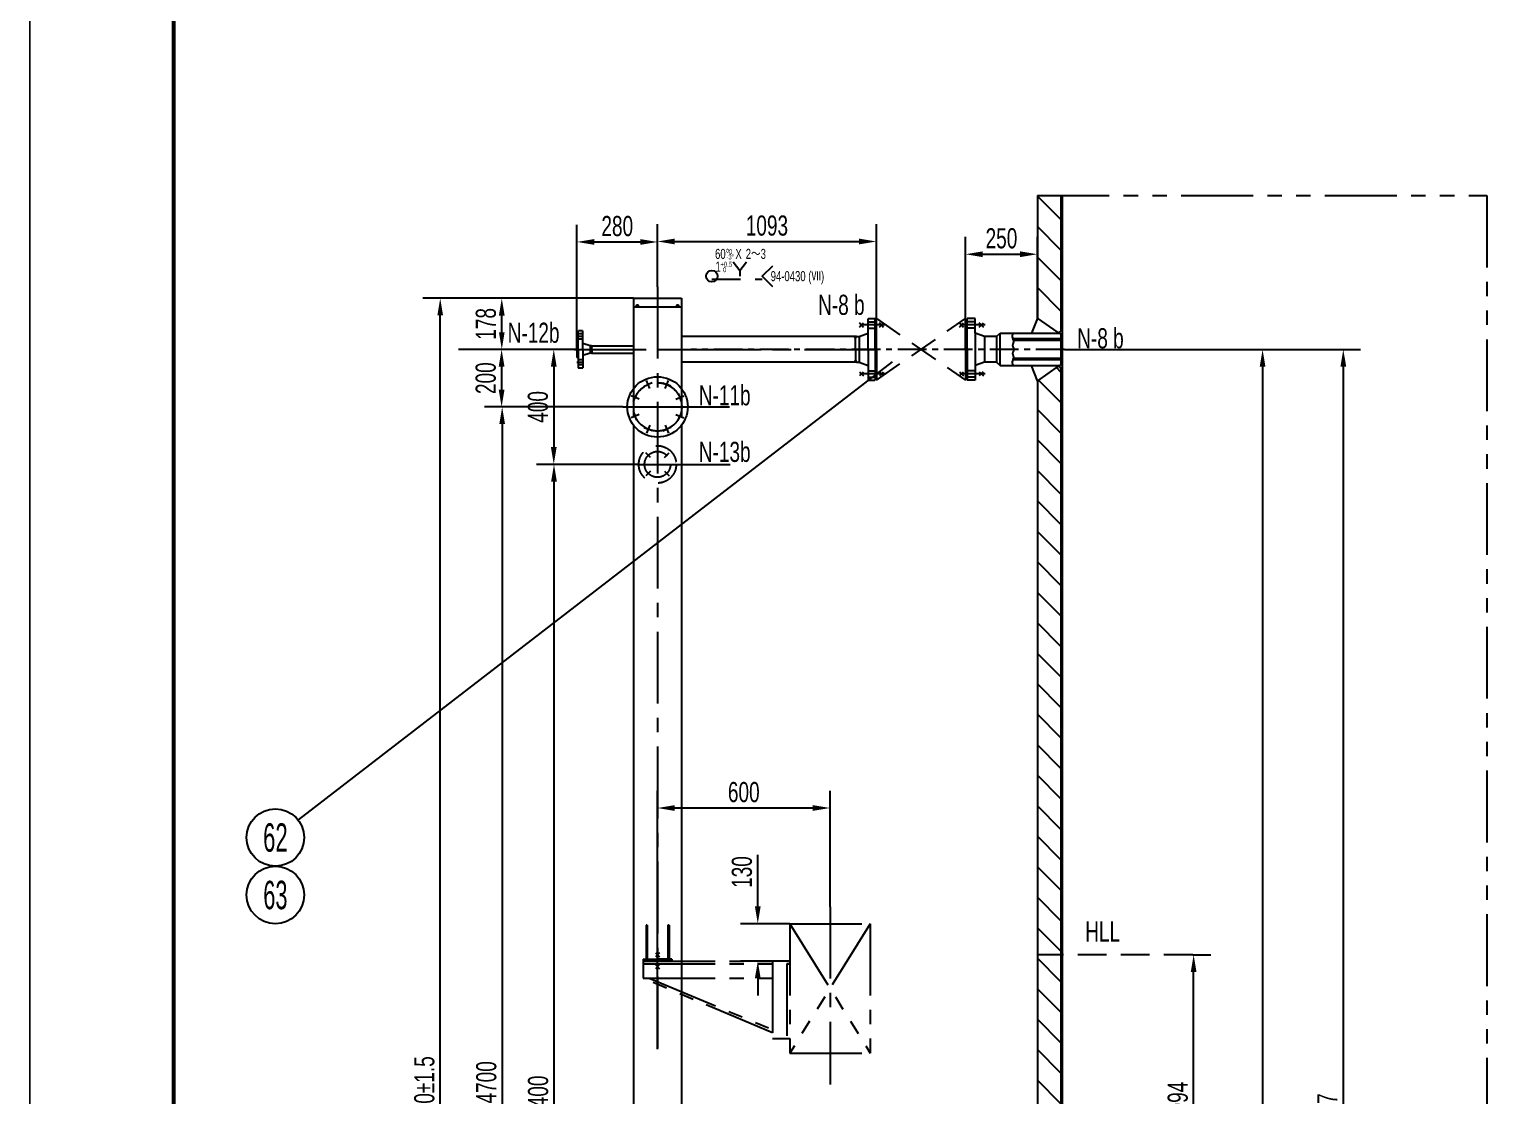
# Model space of a CAD drawing. Extents: x -2 to 23782, y -2 to 16822.
# Drawn here: x -2 to 5067, y 4291 to 8002 of the extents above; entities that cross this region are included whole.
import ezdxf
from ezdxf.enums import TextEntityAlignment as Align

# ---------------------------------------------------------------- set-up
doc = ezdxf.new("R2010")
doc.units = 0
doc.header["$LTSCALE"] = 200
doc.header["$MEASUREMENT"] = 0
for name, pattern in [('F', [0.75, 0.5, -0.25]), ('G', [2, 1.25, -0.25, 0.25, -0.25]), ('K', [2.5, 1.25, -0.25, 0.25, -0.25, 0.25, -0.25])]:
    doc.linetypes.add(name, pattern=pattern)
doc.layers.get('0').update_dxf_attribs({"linetype": 'CONTINUOUS'})
doc.layers.get('DEFPOINTS').update_dxf_attribs({"linetype": 'CONTINUOUS'})
for name, color, linetype in [('01', 7, 'CONTINUOUS'), ('02', 1, 'CONTINUOUS'), ('02C', 3, 'CONTINUOUS'), ('04', 2, 'F'), ('05', 4, 'G'), ('07', 6, 'K'), ('08', 1, 'CONTINUOUS'), ('11', 3, 'CONTINUOUS'), ('13', 3, 'CONTINUOUS')]:
    doc.layers.add(name, color=color, linetype=linetype)
doc.styles.get("Standard").update_dxf_attribs({"font": 'thenor.shx', "width": 0.707, "bigfont": 'hztxt.shx'})
doc.dimstyles.new('INTE', dxfattribs={"dimscale": 20, "dimtxt": 3.5, "dimasz": 3, "dimexe": 3, "dimexo": 0, "dimgap": 1, "dimtad": 1, "dimdec": 3, "dimdsep": 46, "dimtxsty": 'Standard', "dimcen": 0, "dimclrd": 1, "dimclre": 1, "dimclrt": 3, "dimaunit": 1, "dimadec": 0, "dimazin": 0, "dimtfac": 1, "dimtdec": 4, "dimtofl": 0, "dimtmove": 0, "dimatfit": 0, "dimfxl": 0, "dimtzin": 0, "dimarcsym": 0})
doc.dimstyles.new('INTE_CIR_CIR7', dxfattribs={"dimscale": 20, "dimtxt": 3.5, "dimasz": 3, "dimexe": 3, "dimexo": 0, "dimgap": 1, "dimtad": 1, "dimtoh": 1, "dimdec": 3, "dimdsep": 46, "dimtxsty": 'Standard', "dimcen": 0, "dimclrd": 1, "dimclre": 1, "dimclrt": 3, "dimadec": 0, "dimazin": 0, "dimtfac": 1, "dimtdec": 4, "dimtmove": 0, "dimatfit": 3, "dimfxl": 0, "dimtzin": 0, "dimarcsym": 0})

# ---------------------------------------------------------------- blocks, each defined once
blk = doc.blocks.new('*U3')
at = {"layer": '02'}
for points, const_width in [([(0, 841), (0, 0)], 0.25), ([(25, 831), (25, 10)], 0.7)]:
    blk.add_lwpolyline(points, dxfattribs=dict(at, const_width=const_width))
blk = doc.blocks.new('*D37')
at = {"color": 1, "linetype": 'ByBlock'}
for p, q in [((4221.6, 8187.6), (4970.3, 8187.6)), ((4910.3, 8127.6), (4910.3, 2747.6)), ((4221.6, 2687.6), (4970.3, 2687.6))]:
    blk.add_line(p, q, dxfattribs=at)
for points in [[(4900.3, 8127.6), (4920.3, 8127.6), (4910.3, 8187.6)], [(4900.3, 2747.6), (4920.3, 2747.6), (4910.3, 2687.6)]]:
    blk.add_solid(points, dxfattribs=at)
at = {"layer": 'DEFPOINTS', "color": 0, "linetype": 'ByBlock'}
for p in [(4221.6, 8187.6), (4221.6, 2687.6), (4910.3, 2687.6)]:
    blk.add_point(p, dxfattribs=at)
at = {"color": 3, "linetype": 'ByBlock', "insert": (4855.3, 5437.6), "char_height": 70, "attachment_point": 5, "rotation": 90}
blk.add_mtext('5500', dxfattribs=at)
blk = doc.blocks.new('*D118')
at = {"color": 1, "linetype": 'ByBlock'}
for p, q in [((2182.5, 7105.8), (2182.5, 7323.4)), ((2943.5, 6953.9), (2943.5, 7323.4)), ((2242.5, 7263.4), (2883.5, 7263.4))]:
    blk.add_line(p, q, dxfattribs=at)
for points in [[(2242.5, 7273.4), (2242.5, 7253.4), (2182.5, 7263.4)], [(2883.5, 7273.4), (2883.5, 7253.4), (2943.5, 7263.4)]]:
    blk.add_solid(points, dxfattribs=at)
at = {"layer": 'DEFPOINTS', "color": 0, "linetype": 'ByBlock'}
for p in [(2943.5, 7263.4), (2182.5, 7105.8), (2943.5, 6953.9)]:
    blk.add_point(p, dxfattribs=at)
at = {"color": 3, "linetype": 'ByBlock', "insert": (2563, 7318.4), "char_height": 70, "attachment_point": 5}
blk.add_mtext('1093', dxfattribs=at)
blk = doc.blocks.new('*D119')
at = {"color": 1, "linetype": 'ByBlock'}
for p, q in [((8146.8, 8234.3), (7833.8, 8234.3)), ((7893.8, 8174.3), (7893.8, 8094.3)), ((8315.9, 8034.3), (7833.8, 8034.3))]:
    blk.add_line(p, q, dxfattribs=at)
for points in [[(7883.8, 8174.3), (7903.8, 8174.3), (7893.8, 8234.3)], [(7883.8, 8094.3), (7903.8, 8094.3), (7893.8, 8034.3)]]:
    blk.add_solid(points, dxfattribs=at)
at = {"layer": 'DEFPOINTS', "color": 0, "linetype": 'ByBlock'}
for p in [(8146.8, 8234.3), (7893.8, 8034.3), (8315.9, 8034.3)]:
    blk.add_point(p, dxfattribs=at)
at = {"color": 3, "linetype": 'ByBlock', "insert": (7838.8, 8134.3), "char_height": 70, "attachment_point": 5, "rotation": 90}
blk.add_mtext('200', dxfattribs=at)
blk = doc.blocks.new('*D120')
at = {"color": 1, "linetype": 'ByBlock'}
for p, q in [((2526.2, 8215.6), (2526.2, 8621.5)), ((2806.2, 8405.5), (2806.2, 8621.5)), ((2586.2, 8561.5), (2746.2, 8561.5))]:
    blk.add_line(p, q, dxfattribs=at)
for points in [[(2586.2, 8571.5), (2586.2, 8551.5), (2526.2, 8561.5)], [(2746.2, 8571.5), (2746.2, 8551.5), (2806.2, 8561.5)]]:
    blk.add_solid(points, dxfattribs=at)
at = {"layer": 'DEFPOINTS', "color": 0, "linetype": 'ByBlock'}
for p in [(2806.2, 8561.5), (2806.2, 8405.5), (2526.2, 8215.6)]:
    blk.add_point(p, dxfattribs=at)
at = {"color": 3, "linetype": 'ByBlock', "insert": (2666.2, 8616.5), "char_height": 70, "attachment_point": 5}
blk.add_mtext('280', dxfattribs=at)
blk = doc.blocks.new('*D129')
at = {"color": 1, "linetype": 'ByBlock'}
for p, q in [((3877.2, 8253.6), (3877.2, 8578.8)), ((4127.2, 8296.5), (4127.2, 8578.8)), ((3937.2, 8518.8), (4067.2, 8518.8))]:
    blk.add_line(p, q, dxfattribs=at)
for points in [[(3937.2, 8528.8), (3937.2, 8508.8), (3877.2, 8518.8)], [(4067.2, 8528.8), (4067.2, 8508.8), (4127.2, 8518.8)]]:
    blk.add_solid(points, dxfattribs=at)
at = {"layer": 'DEFPOINTS', "color": 0, "linetype": 'ByBlock'}
for p in [(4127.2, 8518.8), (4127.2, 8296.5), (3877.2, 8253.6)]:
    blk.add_point(p, dxfattribs=at)
at = {"color": 3, "linetype": 'ByBlock', "insert": (4002.2, 8573.8), "char_height": 70, "attachment_point": 5}
blk.add_mtext('250', dxfattribs=at)
blk = doc.blocks.new('*D135')
at = {"color": 1, "linetype": 'ByBlock'}
for p, q in [((1902.5, 7210), (1761.8, 7210)), ((1821.8, 7150), (1821.8, 6870)), ((2112.9, 6810), (1761.8, 6810))]:
    blk.add_line(p, q, dxfattribs=at)
for points in [[(1811.8, 7150), (1831.8, 7150), (1821.8, 7210)], [(1811.8, 6870), (1831.8, 6870), (1821.8, 6810)]]:
    blk.add_solid(points, dxfattribs=at)
at = {"layer": 'DEFPOINTS', "color": 0, "linetype": 'ByBlock'}
for p in [(1902.5, 7210), (1821.8, 6810), (2112.9, 6810)]:
    blk.add_point(p, dxfattribs=at)
at = {"color": 3, "linetype": 'ByBlock', "insert": (1766.8, 7010), "char_height": 70, "attachment_point": 5, "rotation": 90}
blk.add_mtext('400', dxfattribs=at)
blk = doc.blocks.new('*D136')
at = {"color": 1, "linetype": 'ByBlock'}
for p, q in [((2112.9, 6810), (1762.6, 6810)), ((1822.6, 6750), (1822.6, 2470)), ((1991.8, 2410), (1762.6, 2410))]:
    blk.add_line(p, q, dxfattribs=at)
for points in [[(1812.6, 6750), (1832.6, 6750), (1822.6, 6810)], [(1812.6, 2470), (1832.6, 2470), (1822.6, 2410)]]:
    blk.add_solid(points, dxfattribs=at)
at = {"layer": 'DEFPOINTS', "color": 0, "linetype": 'ByBlock'}
for p in [(2112.9, 6810), (1822.6, 2410), (1991.8, 2410)]:
    blk.add_point(p, dxfattribs=at)
at = {"color": 3, "linetype": 'ByBlock', "insert": (1767.6, 4610), "char_height": 70, "attachment_point": 5, "rotation": 90}
blk.add_mtext('4400', dxfattribs=at)
blk = doc.blocks.new('*D137')
at = {"color": 1, "linetype": 'ByBlock'}
for p, q in [((2098.5, 7388), (1581, 7388)), ((1641, 7270), (1641, 7328)), ((1902.5, 7210), (1581, 7210))]:
    blk.add_line(p, q, dxfattribs=at)
for points in [[(1631, 7328), (1651, 7328), (1641, 7388)], [(1631, 7270), (1651, 7270), (1641, 7210)]]:
    blk.add_solid(points, dxfattribs=at)
at = {"layer": 'DEFPOINTS', "color": 0, "linetype": 'ByBlock'}
for p in [(1641, 7388), (2098.5, 7388), (1902.5, 7210)]:
    blk.add_point(p, dxfattribs=at)
at = {"color": 3, "linetype": 'ByBlock', "insert": (1586, 7299), "char_height": 70, "attachment_point": 5, "rotation": 90}
blk.add_mtext('178', dxfattribs=at)
blk = doc.blocks.new('*D138')
at = {"color": 1, "linetype": 'ByBlock'}
for p, q in [((2062.5, 7010), (1582.4, 7010)), ((1642.4, 6950), (1642.4, 2370)), ((2062.5, 2310), (1582.4, 2310))]:
    blk.add_line(p, q, dxfattribs=at)
for points in [[(1632.4, 6950), (1652.4, 6950), (1642.4, 7010)], [(1632.4, 2370), (1652.4, 2370), (1642.4, 2310)]]:
    blk.add_solid(points, dxfattribs=at)
at = {"layer": 'DEFPOINTS', "color": 0, "linetype": 'ByBlock'}
for p in [(2062.5, 7010), (1642.4, 2310), (2062.5, 2310)]:
    blk.add_point(p, dxfattribs=at)
at = {"color": 3, "linetype": 'ByBlock', "insert": (1587.4, 4660), "char_height": 70, "attachment_point": 5, "rotation": 90}
blk.add_mtext('4700', dxfattribs=at)
blk = doc.blocks.new('*D139')
at = {"color": 1, "linetype": 'ByBlock'}
for p, q in [((2098.5, 7065.9), (1367, 7065.9)), ((1427, 1575.9), (1427, 7005.9)), ((2133, 1515.9), (1367, 1515.9))]:
    blk.add_line(p, q, dxfattribs=at)
for points in [[(1417, 7005.9), (1437, 7005.9), (1427, 7065.9)], [(1417, 1575.9), (1437, 1575.9), (1427, 1515.9)]]:
    blk.add_solid(points, dxfattribs=at)
at = {"layer": 'DEFPOINTS', "color": 0, "linetype": 'ByBlock'}
for p in [(1427, 7065.9), (2098.5, 7065.9), (2133, 1515.9)]:
    blk.add_point(p, dxfattribs=at)
at = {"color": 3, "linetype": 'ByBlock', "insert": (1372, 4290.9), "char_height": 70, "attachment_point": 5, "rotation": 90}
blk.add_mtext('5550±1.5', dxfattribs=at)
blk = doc.blocks.new('*D143')
at = {"color": 1, "linetype": 'ByBlock'}
for p, q in [((4043.8, 5104), (4106.9, 5104)), ((4046.9, 4170), (4046.9, 5044)), ((4043.8, 4110), (4106.9, 4110))]:
    blk.add_line(p, q, dxfattribs=at)
for points in [[(4036.9, 5044), (4056.9, 5044), (4046.9, 5104)], [(4036.9, 4170), (4056.9, 4170), (4046.9, 4110)]]:
    blk.add_solid(points, dxfattribs=at)
at = {"layer": 'DEFPOINTS', "color": 0, "linetype": 'ByBlock'}
for p in [(4043.8, 5104), (4046.9, 5104), (4043.8, 4110)]:
    blk.add_point(p, dxfattribs=at)
at = {"color": 3, "linetype": 'ByBlock', "insert": (3991.9, 4607), "char_height": 70, "attachment_point": 5, "rotation": 90}
blk.add_mtext('994', dxfattribs=at)
blk = doc.blocks.new('*D393')
at = {"color": 1, "linetype": 'ByBlock'}
for p, q in [((4346.7, 6887.9), (4627.4, 6887.9)), ((4567.4, 6827.9), (4567.4, 1495.2)), ((3664, 1435.2), (4627.4, 1435.2))]:
    blk.add_line(p, q, dxfattribs=at)
for points in [[(4557.4, 6827.9), (4577.4, 6827.9), (4567.4, 6887.9)], [(4557.4, 1495.2), (4577.4, 1495.2), (4567.4, 1435.2)]]:
    blk.add_solid(points, dxfattribs=at)
at = {"layer": 'DEFPOINTS', "color": 0, "linetype": 'ByBlock'}
for p in [(4346.7, 6887.9), (3664, 1435.2), (4567.4, 1435.2)]:
    blk.add_point(p, dxfattribs=at)
at = {"color": 3, "linetype": 'ByBlock', "insert": (4512.4, 4161.5), "char_height": 70, "attachment_point": 5, "rotation": 90}
blk.add_mtext('5452.657', dxfattribs=at)
blk = doc.blocks.new('*D395')
at = {"color": 1, "linetype": 'ByBlock'}
for p, q in [((2531.3, 4949.8), (2531.3, 5129.1)), ((2642.5, 4889.8), (2471.3, 4889.8)), ((2642.5, 4759.8), (2471.3, 4759.8)), ((2531.3, 4699.8), (2531.3, 4639.8))]:
    blk.add_line(p, q, dxfattribs=at)
for points in [[(2521.3, 4949.8), (2541.3, 4949.8), (2531.3, 4889.8)], [(2521.3, 4699.8), (2541.3, 4699.8), (2531.3, 4759.8)]]:
    blk.add_solid(points, dxfattribs=at)
at = {"layer": 'DEFPOINTS', "color": 0, "linetype": 'ByBlock'}
for p in [(2531.3, 4889.8), (2642.5, 4889.8), (2642.5, 4759.8)]:
    blk.add_point(p, dxfattribs=at)
at = {"color": 3, "linetype": 'ByBlock', "insert": (2476.3, 5069.5), "char_height": 70, "attachment_point": 5, "rotation": 90}
blk.add_mtext('130', dxfattribs=at)
blk = doc.blocks.new('*D396')
at = {"color": 1, "linetype": 'ByBlock'}
for p, q in [((2182.5, 4453.1), (2182.5, 5352.3)), ((2782.5, 4948.9), (2782.5, 5352.3)), ((2722.5, 5292.3), (2242.5, 5292.3))]:
    blk.add_line(p, q, dxfattribs=at)
for points in [[(2242.5, 5302.3), (2242.5, 5282.3), (2182.5, 5292.3)], [(2722.5, 5302.3), (2722.5, 5282.3), (2782.5, 5292.3)]]:
    blk.add_solid(points, dxfattribs=at)
at = {"layer": 'DEFPOINTS', "color": 0, "linetype": 'ByBlock'}
for p in [(2182.5, 5292.3), (2782.5, 4948.9), (2182.5, 4453.1)]:
    blk.add_point(p, dxfattribs=at)
at = {"color": 3, "linetype": 'ByBlock', "insert": (2482.5, 5347.3), "char_height": 70, "attachment_point": 5}
blk.add_mtext('600', dxfattribs=at)

msp = doc.modelspace()

# ---------------------------------------------------------------- hatches: boundary and pattern name
at = {"layer": '08'}
h = msp.add_hatch(dxfattribs=at)
h.set_pattern_fill('ANSI31', color=256, scale=600, angle=90, style=0)
h.paths.add_polyline_path([(3585.5436, 7422.8465), (3503.5436, 7422.8465), (3503.5436, 6996.7667), (3575.5436, 6946.3518), (3577.5436, 6946.3518), (3584.5436, 6951.2532), (3584.5436, 6956.2532), (3585.5436, 6956.8306)])
h = msp.add_hatch(dxfattribs=at)
h.set_pattern_fill('ANSI31', color=256, scale=600, angle=90, style=0)
h.paths.add_polyline_path([(3503.5436, 4781.8518), (3585.5436, 4781.8518), (3585.5436, 6818.873), (3584.5436, 6819.4503), (3584.5436, 6824.4503), (3577.5436, 6829.3518), (3575.5436, 6829.3518), (3503.5436, 6778.9368)])
h = msp.add_hatch(dxfattribs=at)
h.set_pattern_fill('ANSI31', color=256, scale=600, angle=90, style=0)
h.paths.add_polyline_path([(3503.5436, 3787.8518), (3585.5436, 3787.8518), (3585.5436, 4781.8518), (3503.5436, 4781.8518)])

# ---------------------------------------------------------------- linework, layer by layer
at = {"layer": '01'}
for p, q in [((3503.5436, 7422.8465), (3503.5436, 6996.7667)), ((3585.5436, 7422.8465), (3585.5436, 6956.8306)), ((3589.5436, 7422.8465), (3589.5436, 1463.2359)), ((2468.9724, 7162.6435), (2468.9724, 7142.6435)), ((2098.5436, 7065.8518), (2098.5436, 6887.8518)), ((2098.5436, 7065.8518), (2266.5436, 7065.8518)), ((2266.5436, 7065.8518), (2266.5436, 6887.8518)), ((2098.5436, 7035.8518), (2266.5436, 7035.8518)), ((2258.5436, 7035.8518), (2259.5436, 7035.8518)), ((3503.5436, 6996.7667), (3483.5436, 6944.3518)), ((3575.5436, 6946.3518), (3503.5436, 6996.7667)), ((2892.3809, 6972.8518), (2885.3098, 6979.9228)), ((2885.3098, 6965.7807), (2899.4519, 6979.9228)), ((2892.3809, 6972.8518), (2899.4519, 6965.7807)), ((2954.6005, 6965.7807), (2968.7426, 6979.9228)), ((2961.6715, 6972.8518), (2954.6005, 6979.9228)), ((2961.6715, 6972.8518), (2968.7426, 6965.7807)), ((3239.2881, 6972.8518), (3232.2171, 6979.9228)), ((3232.2171, 6965.7807), (3246.3592, 6979.9228)), ((3239.2881, 6972.8518), (3246.3592, 6965.7807)), ((3301.5078, 6965.7807), (3315.6499, 6979.9228)), ((3308.5788, 6972.8518), (3301.5078, 6979.9228)), ((3308.5788, 6972.8518), (3315.6499, 6965.7807)), ((3575.5436, 6946.3518), (3575.5436, 6944.3518)), ((3577.5436, 6946.3518), (3584.5436, 6951.2532)), ((3577.5436, 6946.3518), (3577.5436, 6944.3518)), ((3584.5436, 6956.2532), (3589.5436, 6959.14)), ((3584.5436, 6956.2532), (3584.5436, 6951.2532)), ((1948.5436, 6900.3518), (1922.5436, 6908.8518)), ((1948.5436, 6900.3518), (1948.5436, 6875.3518)), ((1952.8116, 6900.3518), (2098.5436, 6900.3518)), ((1954.5436, 6897.3518), (1952.8116, 6900.3518)), ((1954.5436, 6897.3518), (1956.2757, 6900.3518)), ((2875.0077, 6932.3518), (2266.5436, 6932.3518)), ((2883.5436, 6932.3518), (2883.5436, 6843.3518)), ((3319.5436, 6932.3518), (3287.5436, 6943.8518)), ((3287.5436, 6943.8518), (3287.5436, 6831.8518)), ((3319.5436, 6932.3518), (3319.5436, 6843.3518)), ((3361.5436, 6932.3518), (3361.5436, 6843.3518)), ((3373.5436, 6831.3518), (3373.5436, 6944.3518)), ((3584.3211, 6939.3518), (3589.5436, 6936.3365)), ((3585.5436, 6919.5657), (3585.5436, 6856.1378)), ((1948.5436, 6875.3518), (1922.5436, 6866.8518)), ((1954.5436, 6878.3518), (1952.8116, 6875.3518)), ((1952.8116, 6875.3518), (2098.5436, 6875.3518)), ((1954.5436, 6878.3518), (1956.2757, 6875.3518)), ((2098.5436, 6887.8518), (2098.5436, 6750.8518)), ((2266.5436, 6887.8518), (2266.5436, 6750.8518)), ((2875.0077, 6843.3518), (2266.5436, 6843.3518)), ((3319.5436, 6843.3518), (3287.5436, 6831.8518)), ((2885.3098, 6809.9228), (2899.4519, 6795.7807)), ((2892.3809, 6802.8518), (2885.3098, 6795.7807)), ((2892.3809, 6802.8518), (2899.4519, 6809.9228)), ((2954.6005, 6809.9228), (2968.7426, 6795.7807)), ((2961.6715, 6802.8518), (2954.6005, 6795.7807)), ((2961.6715, 6802.8518), (2968.7426, 6809.9228)), ((3232.2171, 6809.9228), (3246.3592, 6795.7807)), ((3239.2881, 6802.8518), (3232.2171, 6795.7807)), ((3239.2881, 6802.8518), (3246.3592, 6809.9228)), ((3301.5078, 6809.9228), (3315.6499, 6795.7807)), ((3308.5788, 6802.8518), (3301.5078, 6795.7807)), ((3308.5788, 6802.8518), (3315.6499, 6809.9228)), ((3503.5436, 6778.9368), (3483.5436, 6831.3518)), ((3575.5436, 6829.3518), (3503.5436, 6778.9368)), ((3575.5436, 6829.3518), (3575.5436, 6831.3518)), ((3577.5436, 6829.3518), (3577.5436, 6831.3518)), ((3577.5436, 6829.3518), (3584.5436, 6824.4503)), ((3584.3211, 6836.3518), (3589.5436, 6839.367)), ((3584.5436, 6819.4503), (3584.5436, 6824.4503)), ((3584.5436, 6819.4503), (3589.5436, 6816.5636)), ((3585.5436, 6818.873), (3585.5436, 1520.6959)), ((2136.4444, 6759.9484), (2150.3026, 6765.6886)), ((2156.0428, 6751.8304), (2144.5623, 6779.5468)), ((2164.1608, 6771.4289), (2150.3026, 6765.6886)), ((2200.9265, 6771.4289), (2214.7847, 6765.6886)), ((2209.0445, 6751.8304), (2220.525, 6779.5468)), ((2228.6429, 6759.9484), (2214.7847, 6765.6886)), ((3503.5436, 6778.9368), (3503.5436, 1502.7445)), ((2118.565, 6714.3526), (2090.8486, 6725.8331)), ((2098.9665, 6706.2346), (2104.7068, 6720.0928)), ((2110.447, 6733.951), (2104.7068, 6720.0928)), ((2246.5223, 6714.3526), (2274.2387, 6725.8331)), ((2254.6402, 6733.951), (2260.3805, 6720.0928)), ((2266.1207, 6706.2346), (2260.3805, 6720.0928)), ((2118.565, 6661.3509), (2090.8486, 6649.8704)), ((2098.9665, 6669.4689), (2104.7068, 6655.6107)), ((2110.447, 6641.7525), (2104.7068, 6655.6107)), ((2246.5223, 6661.3509), (2274.2387, 6649.8704)), ((2254.6402, 6641.7525), (2260.3805, 6655.6107)), ((2266.1207, 6669.4689), (2260.3805, 6655.6107)), ((2098.5436, 6624.8518), (2098.5436, 2050.8518)), ((2136.4444, 6615.7552), (2150.3026, 6610.0149)), ((2156.0428, 6623.8731), (2144.5623, 6596.1567)), ((2164.1608, 6604.2747), (2150.3026, 6610.0149)), ((2200.9265, 6604.2747), (2214.7847, 6610.0149)), ((2209.0445, 6623.8731), (2220.525, 6596.1567)), ((2228.6429, 6615.7552), (2214.7847, 6610.0149)), ((2266.5436, 6624.8518), (2266.5436, 2050.8518)), ((2175.4726, 4788.6615), (2189.6147, 4774.5193)), ((2189.6147, 4788.6615), (2175.4726, 4774.5193)), ((2175.4726, 4747.2353), (2189.6147, 4733.0932)), ((2189.6147, 4747.2353), (2175.4726, 4733.0932))]:
    msp.add_line(p, q, dxfattribs=at)
at = {"layer": '01', "ltscale": 0.4}
for p, q in [((2943.5436, 6887.8518), (2943.5436, 7259.2595)), ((2943.5436, 6953.8518), (2943.5436, 6995.3512)), ((3253.5436, 6953.8518), (3253.5436, 6995.3512)), ((3287.5436, 6995.3518), (3259.5436, 6995.3518)), ((3259.5436, 6887.8518), (3259.5436, 6995.3518)), ((3287.5436, 6943.8518), (3287.5436, 6995.3518)), ((3259.5436, 6953.8518), (3253.5436, 6953.8518)), ((3253.5436, 6887.8518), (3253.5436, 6953.8518)), ((3326.9248, 6932.3518), (3319.5436, 6932.3518)), ((3361.5436, 6932.3518), (3319.5436, 6932.3518)), ((3583.9558, 6924.3518), (3417.8145, 6924.3518)), ((3583.9558, 6919.3518), (3419.7267, 6919.3518)), ((3253.5436, 6887.8518), (3253.5436, 6821.8518)), ((3259.5436, 6887.8518), (3259.5436, 6780.3518)), ((3361.5436, 6843.3518), (3319.5436, 6843.3518)), ((3583.9558, 6851.3518), (3417.8145, 6851.3518)), ((3583.9558, 6856.3518), (3419.7267, 6856.3518)), ((2943.5436, 6821.8518), (2943.5436, 6780.3523)), ((3259.5436, 6821.8518), (3253.5436, 6821.8518)), ((3253.5436, 6821.8518), (3253.5436, 6780.3523)), ((3287.5436, 6831.8518), (3287.5436, 6780.3518)), ((3287.5436, 6780.3518), (3259.5436, 6780.3518))]:
    msp.add_line(p, q, dxfattribs=at)
at = {"layer": '01', "ltscale": 2}
for p, q in [((2916.5436, 6995.3518), (2915.5436, 6994.3518)), ((2916.5436, 6995.3518), (2938.5436, 6995.3518)), ((2939.5436, 6994.3518), (2938.5436, 6995.3518)), ((2915.5436, 6946.3518), (2915.5436, 6994.3518)), ((2915.5436, 6887.8518), (2915.5436, 6954.8518)), ((2939.5436, 6887.8518), (2939.5436, 6994.3518)), ((2939.5436, 6953.8518), (2943.5436, 6953.8518)), ((2943.5436, 6887.8518), (2943.5436, 6953.8518)), ((2871.5436, 6926.3518), (2868.0795, 6932.3518)), ((2871.5436, 6926.3518), (2875.0077, 6932.3518)), ((2871.5436, 6905.3518), (2871.5436, 6926.3518)), ((2871.5436, 6887.8518), (2871.5436, 6926.3518)), ((2875.0077, 6932.3518), (2883.5436, 6932.3518)), ((2883.5436, 6932.3518), (2915.5436, 6943.8518)), ((2868.0795, 6843.3518), (2859.5436, 6843.3518)), ((2871.5436, 6849.3518), (2868.0795, 6843.3518)), ((2871.5436, 6887.8518), (2871.5436, 6849.3518)), ((2871.5436, 6870.3518), (2871.5436, 6849.3518)), ((2871.5436, 6849.3518), (2875.0077, 6843.3518)), ((2875.0077, 6843.3518), (2883.5436, 6843.3518)), ((2883.5436, 6843.3518), (2915.5436, 6831.8518)), ((2915.5436, 6887.8518), (2915.5436, 6820.8518)), ((2939.5436, 6887.8518), (2939.5436, 6781.3518)), ((2943.5436, 6887.8518), (2943.5436, 6821.8518)), ((2915.5436, 6829.3518), (2915.5436, 6781.3518)), ((2939.5436, 6821.8518), (2943.5436, 6821.8518)), ((2939.5436, 6821.8518), (2943.5436, 6821.8518)), ((2916.5436, 6780.3518), (2915.5436, 6781.3518)), ((2916.5436, 6780.3518), (2938.5436, 6780.3518)), ((2939.5436, 6781.3518), (2938.5436, 6780.3518)), ((2142.5436, 4884.8483), (2142.5436, 4765.8483)), ((2146.5436, 4884.8483), (2142.5436, 4884.8483)), ((2146.5436, 4884.8483), (2146.5436, 4765.8483)), ((2218.5436, 4884.8483), (2218.5436, 4765.8483)), ((2222.5436, 4884.8483), (2218.5436, 4884.8483)), ((2222.5436, 4884.8483), (2222.5436, 4765.8483)), ((2132.5436, 4765.8483), (2182.5436, 4765.8483)), ((2132.5436, 4765.8483), (2132.5436, 4759.8483)), ((2146.5436, 4795.8483), (2142.5436, 4795.8483)), ((2232.5436, 4765.8483), (2182.5436, 4765.8483)), ((2222.5436, 4795.8483), (2218.5436, 4795.8483)), ((2218.5436, 4765.8483), (2222.5436, 4765.8483)), ((2232.5436, 4765.8483), (2232.5436, 4759.8483)), ((2132.5436, 4759.8483), (2182.5436, 4759.8483)), ((2232.5436, 4759.8483), (2182.5436, 4759.8483))]:
    msp.add_line(p, q, dxfattribs=at)
at = {"layer": '01', "ltscale": 0.5}
for p, q in [((1906.5436, 6951.8518), (1907.5436, 6952.8518)), ((1906.5436, 6887.8518), (1906.5436, 6951.8518)), ((1921.5436, 6952.8518), (1907.5436, 6952.8518)), ((1921.5436, 6952.8518), (1922.5436, 6951.8518)), ((1922.5436, 6887.8518), (1922.5436, 6951.8518)), ((1906.5436, 6915.8518), (1902.5436, 6915.8518)), ((1902.5436, 6887.8518), (1902.5436, 6915.8518)), ((1922.5436, 6941.8518), (1906.5436, 6941.8518)), ((1922.5436, 6923.8518), (1906.5436, 6923.8518)), ((1952.8116, 6900.3518), (1948.5436, 6900.3518)), ((1954.5436, 6887.8518), (1954.5436, 6897.3518)), ((1902.5436, 6887.8518), (1902.5436, 6859.8518)), ((1906.5436, 6859.8518), (1902.5436, 6859.8518)), ((1906.5436, 6887.8518), (1906.5436, 6823.8518)), ((1922.5436, 6851.8518), (1906.5436, 6851.8518)), ((1922.5436, 6887.8518), (1922.5436, 6823.8518)), ((1952.8116, 6875.3518), (1948.5436, 6875.3518)), ((1954.5436, 6887.8518), (1954.5436, 6878.3518)), ((1922.5436, 6833.8518), (1906.5436, 6833.8518)), ((1906.5436, 6823.8518), (1907.5436, 6822.8518)), ((1921.5436, 6822.8518), (1907.5436, 6822.8518)), ((1921.5436, 6822.8518), (1922.5436, 6823.8518))]:
    msp.add_line(p, q, dxfattribs=at)
at = {"layer": '01', "ltscale": 1.5}
for p, q in [((3575.5436, 6946.3518), (3577.5436, 6946.3518)), ((3361.5436, 6932.3518), (3373.5436, 6944.3518)), ((3373.5436, 6944.3518), (3584.4795, 6944.3518)), ((3361.5436, 6843.3518), (3373.5436, 6831.3518)), ((3373.5436, 6831.3518), (3584.4795, 6831.3518)), ((3575.5436, 6829.3518), (3577.5436, 6829.3518))]:
    msp.add_line(p, q, dxfattribs=at)
at = {"layer": '01'}
msp.add_lwpolyline([(2445.8474, 7192.6435), (2468.9724, 7162.6435), (2492.0974, 7192.6435)], dxfattribs=at)
for centre, radius in [((2371.5974, 7142.6435), 20), ((2182.5436, 6687.8518), 105)]:
    msp.add_circle(centre, radius, dxfattribs=at)
for centre, radius, start, end in [((3583.9558, 6925.3518), 1, 270, 358.7404661), ((3583.9558, 6925.3518), 6, 270, 338.6384264), ((5289.5436, 6887.8518), 1706, 178.1021081, 178.2701167), ((5289.5436, 6887.8518), 1705, 178.2881898, 178.7404661), ((3583.9558, 6850.3518), 6, 21.3615736, 90), ((3583.9558, 6850.3518), 1, 1.2595339, 90), ((5289.5436, 6887.8518), 1705, 181.2595339, 181.7118102), ((5289.5436, 6887.8518), 1706, 181.7298833, 181.8978919)]:
    msp.add_arc(centre, radius, start, end, dxfattribs=at)
at = {"layer": '02'}
msp.add_line((2998.0699, 6845.0186), (932.9255, 5250.7783), dxfattribs=at)
msp.add_lwpolyline([(2581.9527, 7177.9988), (2546.5974, 7142.6435), (2581.9527, 7107.2881)], dxfattribs=at)
for centre in [(853.7682, 5189.6708), (853.7682, 4989.6708)]:
    msp.add_circle(centre, 100, dxfattribs=at)
at = {"layer": '02C'}
msp.add_lwpolyline([(3419.1903, 6944.3518), (3417.2459, 6939.3744), (3416.3476, 6934.9903), (3416.2704, 6931.1303), (3416.789, 6927.7255), (3417.6785, 6924.7069), (3418.7136, 6922.0056), (3419.6692, 6919.5525), (3420.3203, 6917.2788), (3420.499, 6915.1247), (3420.2673, 6913.0671), (3419.7442, 6911.0923), (3419.049, 6909.1864), (3418.3008, 6907.3357), (3417.6189, 6905.5264), (3417.1223, 6903.7447), (3416.9303, 6901.9768), (3417.1245, 6900.2111), (3417.6365, 6898.4455), (3418.3604, 6896.6799), (3419.1903, 6894.9143), (3420.0201, 6893.1486), (3420.744, 6891.383), (3421.2561, 6889.6174), (3421.4503, 6887.8518), (3421.2561, 6886.0861), (3420.744, 6884.3205), (3420.0201, 6882.5549), (3419.1903, 6880.7893), (3418.3604, 6879.0236), (3417.6365, 6877.258), (3417.1245, 6875.4924), (3416.9303, 6873.7268), (3417.1223, 6871.9588), (3417.6189, 6870.1771), (3418.3008, 6868.3678), (3419.049, 6866.5171), (3419.7442, 6864.6113), (3420.2673, 6862.6364), (3420.499, 6860.5788), (3420.3203, 6858.4247), (3419.6692, 6856.151), (3418.7136, 6853.6979), (3417.6785, 6850.9966), (3416.789, 6847.9781), (3416.2704, 6844.5733), (3416.3476, 6840.7132), (3417.2459, 6836.3291), (3419.1903, 6831.3518)], dxfattribs=at)
at = {"layer": '04'}
for p, q in [((2371.5974, 7132.1435), (2546.5974, 7132.1435)), ((2943.5436, 6780.3523), (3253.5436, 6995.3512)), ((2943.5436, 6995.3512), (3253.5436, 6780.3523)), ((2098.5436, 6750.8518), (2098.5436, 6624.8518)), ((2266.5436, 6750.8518), (2266.5436, 6624.8518)), ((4043.8172, 4781.8518), (3503.5436, 4781.8518))]:
    msp.add_line(p, q, dxfattribs=at)
at = {"layer": '04', "ltscale": 2}
for p, q in [((2915.5436, 6983.8518), (2939.5436, 6983.8518)), ((2915.5436, 6961.8518), (2939.5436, 6961.8518)), ((2915.5436, 6813.8518), (2939.5436, 6813.8518)), ((2915.5436, 6791.8518), (2939.5436, 6791.8518)), ((2170.5436, 4759.8483), (2170.5436, 4765.8483)), ((2194.5436, 4759.8483), (2194.5436, 4765.8483))]:
    msp.add_line(p, q, dxfattribs=at)
at = {"layer": '04', "ltscale": 0.4}
for p, q in [((3256.5436, 6948.3518), (3253.5436, 6948.3518)), ((3256.5436, 6887.8518), (3256.5436, 6948.3518)), ((3287.5436, 6983.8518), (3259.5436, 6983.8518)), ((3287.5436, 6961.8518), (3259.5436, 6961.8518)), ((3256.5436, 6887.8518), (3256.5436, 6827.3518)), ((3256.5436, 6827.3518), (3253.5436, 6827.3518)), ((3287.5436, 6813.8518), (3259.5436, 6813.8518)), ((3287.5436, 6791.8518), (3259.5436, 6791.8518))]:
    msp.add_line(p, q, dxfattribs=at)
at = {"layer": '04'}
msp.add_circle((2182.5436, 6487.8518), 65, dxfattribs=at)
for centre in [(2112.5436, 7035.8518), (2252.5436, 7035.8518)]:
    msp.add_arc(centre, 6, 0, 180, dxfattribs=at)
at = {"layer": '05'}
for p, q in [((2182.5436, 7105.7709), (2182.5436, 4453.0506)), ((1893.4247, 6887.8518), (2967.5803, 6887.8518)), ((2182.5436, 6887.8518), (2647.5533, 6887.8518)), ((2062.5055, 6687.8518), (2300.1851, 6687.8518)), ((2158.5784, 6511.8169), (2142.4619, 6527.9335)), ((2206.5088, 6511.8169), (2222.6254, 6527.9335)), ((2112.9448, 6487.8518), (2254.7481, 6487.8518)), ((2158.5784, 6463.8866), (2142.4619, 6447.77)), ((2206.5088, 6463.8866), (2222.6254, 6447.77)), ((2782.5436, 4948.8536), (2782.5436, 4330.2633))]:
    msp.add_line(p, q, dxfattribs=at)
at = {"layer": '05', "ltscale": 0.4}
for p, q in [((2974.9326, 6972.8518), (2886.6004, 6972.8518)), ((3321.8398, 6972.8518), (3233.5077, 6972.8518)), ((3597.941, 6887.8518), (2300.0388, 6887.8518)), ((2974.9326, 6802.8518), (2886.6004, 6802.8518)), ((3321.8398, 6802.8518), (3233.5077, 6802.8518))]:
    msp.add_line(p, q, dxfattribs=at)
at = {"layer": '05', "ltscale": 0.5}
for p, q in [((1925.4743, 6932.8518), (1903.8881, 6932.8518)), ((1926.091, 6842.8518), (1902.3462, 6842.8518))]:
    msp.add_line(p, q, dxfattribs=at)
at = {"layer": '05'}
for centre, radius in [((2182.5436, 6687.8518), 84.25), ((2182.5436, 6487.8518), 45)]:
    msp.add_circle(centre, radius, dxfattribs=at)
at = {"layer": '07'}
for p, q in [((3503.5436, 7422.8465), (5066.5092, 7422.8465)), ((5066.5092, 7422.8465), (5066.5092, 1137.8518)), ((2642.5436, 4889.8483), (2922.5436, 4889.8483)), ((2642.5436, 4889.8483), (2922.5436, 4439.8483)), ((2922.5436, 4889.8483), (2642.5436, 4439.8483)), ((2642.5436, 4889.8483), (2642.5436, 4439.8483)), ((2922.5436, 4889.8483), (2922.5436, 4439.8483)), ((2132.5436, 4759.8483), (2642.5436, 4759.8483)), ((2132.5436, 4759.8483), (2132.5436, 4699.8483)), ((2132.5436, 4749.8483), (2642.5436, 4749.8483)), ((2582.5436, 4759.8483), (2582.5436, 4489.8483)), ((2632.5436, 4749.8483), (2632.5436, 4489.8483)), ((2132.5436, 4699.8483), (2582.5436, 4699.8483)), ((2582.5436, 4509.8483), (2132.5436, 4699.8483)), ((2153.504, 4699.8483), (2582.5436, 4521.2268)), ((2582.5436, 4489.8483), (2642.5436, 4489.8483)), ((2642.5436, 4439.8483), (2922.5436, 4439.8483))]:
    msp.add_line(p, q, dxfattribs=at)
at = {"layer": '08'}
for p, q in [((1893.4247, 6887.8518), (1489.9463, 6887.3948)), ((1893.4247, 6887.8518), (1808.096, 6887.8518)), ((2300.1851, 6687.8518), (2432.5664, 6687.8518)), ((2254.7481, 6487.8518), (2434.7256, 6487.8518))]:
    msp.add_line(p, q, dxfattribs=at)
at = {"layer": 'DEFPOINTS', "color": 0, "linetype": 'ByBlock'}
msp.add_point((3461.5436, 6887.8518), dxfattribs=at)

# ---------------------------------------------------------------- block references
at = {"layer": '01', "xscale": 20, "yscale": 20, "zscale": 20}
msp.add_blockref('*U3', (0, 0), dxfattribs=at)

# ---------------------------------------------------------------- texts
at = {"layer": '02', "width": 0.633862}
for height, p, p2 in [(0.04, (2998.0574, 6844.9986), (2998.0825, 6844.9986)), (0.02, (2143.0081, 4888.9633), (2143.0207, 4888.9633))]:
    msp.add_text('●', height=height, dxfattribs=at).set_placement(p, p2, align=Align.FIT)
at = {"layer": '08', "width": 0.707}
for s, p in [('-3%%d', (2422.1645, 7201.0867)), ('0', (2431.2914, 7219.2833)), ('+0.5', (2401.264, 7175.4084)), ('0', (2410.4511, 7156.5585))]:
    msp.add_text(s, height=17.5, dxfattribs=at).set_placement(p)
at = {"layer": '11', "width": 0.707}
for s, p in [('N-8 b', (2740.945, 7008.0446)), ('N-12b', (1661.4636, 6910.8854)), ('N-8 b', (3641.9878, 6891.7946)), ('N-11b', (2326.0762, 6693.3215)), ('N-13b', (2326.0762, 6496.4317)), ('HLL', (3669.7642, 4827.5417))]:
    msp.add_text(s, height=70, dxfattribs=at).set_placement(p)
at = {"layer": '11'}
for s, width, p, p2 in [('62', 0.658345, (811.0781, 5140.1734), (896.4583, 5140.1734)), ('63', 0.657642, (811.7303, 4940.1734), (895.8061, 4940.1734))]:
    msp.add_text(s, height=98.99495, dxfattribs=dict(at, width=width)).set_placement(p, p2, align=Align.FIT)
at = {"layer": '13', "width": 0.707}
for s, p in [('60%%d', (2382.6729, 7202.7295)), ('X', (2453.3122, 7202.7295)), ('2～3', (2489.2859, 7202.7295)), ('1', (2384.4423, 7158.5438)), ('94-0430 (Ⅶ)', (2576.0901, 7125.2507))]:
    msp.add_text(s, height=35, dxfattribs=at).set_placement(p)

# ---------------------------------------------------------------- dimensions: what is measured, and where the dimension line sits
at = {"layer": '08'}
dim = msp.add_linear_dim(base=(2182.5436, 7261.7334), p1=(1902.5436, 6915.8518), p2=(2182.5436, 7105.7709), dimstyle='INTE', override={"dimtmove": 1, "dimatfit": 3}, dxfattribs=at)
dim.commit()
dim.dimension.update_dxf_attribs({"geometry": '*D120', "text_midpoint": (2042.5436, 7316.7403), "insert": (-623.6211, -1299.7638)})
dim = msp.add_linear_dim(base=(2943.5436, 7263.4382), p1=(2182.5436, 7105.7709), p2=(2943.5436, 6953.8518), text='1093', dimstyle='INTE', override={"dimtmove": 1, "dimatfit": 3}, dxfattribs=at)
dim.commit()
dim.dimension.update_dxf_attribs({"geometry": '*D118', "text_midpoint": (2563.0436, 7318.4382)})
dim = msp.add_linear_dim(base=(3503.5436, 7218.9991), p1=(3253.5436, 6953.8518), p2=(3503.5436, 6996.7667), dimstyle='INTE', dxfattribs=at)
dim.commit()
dim.dimension.update_dxf_attribs({"geometry": '*D129', "text_midpoint": (3378.5436, 7274.006), "insert": (-623.6211, -1299.7638)})
dim = msp.add_linear_dim(base=(1427.0001, 7065.8518), p1=(2133.0436, 1515.8518), p2=(2098.5436, 7065.8518), angle=90, text='<>%%p1.5', dimstyle='INTE_CIR_CIR7', dxfattribs=at)
dim.commit()
dim.dimension.update_dxf_attribs({"geometry": '*D139', "text_midpoint": (1372.0001, 4290.8518)})
for base, p1, p2, picture, middle in [((1640.9941, 7065.8518), (1902.5436, 6887.8518), (2098.5436, 7065.8518), '*D137', (1585.9941, 6976.8518)), ((1821.7976, 6487.8518), (1902.5436, 6887.8518), (2112.9448, 6487.8518), '*D135', (1766.7976, 6687.8518)), ((1642.4373, 1987.8518), (2062.5055, 6687.8518), (2062.5055, 1987.8518), '*D138', (1587.4373, 4337.8518)), ((1822.6324, 2087.8518), (2112.9448, 6487.8518), (1991.7733, 2087.8518), '*D136', (1767.6324, 4287.8518)), ((4046.8889, 4781.8518), (4043.8172, 3787.8518), (4043.8172, 4781.8518), '*D143', (3991.8889, 4284.8518))]:
    dim = msp.add_linear_dim(base=base, p1=p1, p2=p2, angle=90, dimstyle='INTE_CIR_CIR7', dxfattribs=at)
    dim.commit()
    dim.dimension.update_dxf_attribs({"geometry": picture, "text_midpoint": middle, "insert": (0, -322.1807)})
for base, p1, p2, angle, override, picture, middle, set_off in [((1640.4214, 6687.8518), (1893.4247, 6887.8518), (2062.5055, 6687.8518), 90, {"dimtmove": 1, "dimatfit": 3}, '*D119', (1585.4145, 6787.8518), (-6253.389, -1346.4847)), ((4286.6555, 1387.8518), (3597.941, 6887.8518), (3597.941, 1387.8518), 270, {"dimaunit": 0}, '*D37', (4231.6555, 4137.8518), (-623.6211, -1299.7638))]:
    dim = msp.add_linear_dim(base=base, p1=p1, p2=p2, angle=angle, dimstyle='INTE', override=override, dxfattribs=at)
    dim.commit()
    dim.dimension.update_dxf_attribs({"geometry": picture, "text_midpoint": middle, "insert": set_off})
for base, p1, p2, picture, middle in [((4567.3749, 1435.1945), (4346.6555, 6887.8518), (3663.9613, 1435.1945), '*D393', (4512.368, 4161.5231)), ((2531.284, 4889.8483), (2642.5436, 4759.8483), (2642.5436, 4889.8483), '*D395', (2476.284, 5069.4598))]:
    dim = msp.add_linear_dim(base=base, p1=p1, p2=p2, angle=90, dimstyle='INTE_CIR_CIR7', override={"dimtoh": 0, "dimtofl": 0, "dimatfit": 0}, dxfattribs=at)
    dim.commit()
    dim.dimension.update_dxf_attribs({"geometry": picture, "text_midpoint": middle})
dim = msp.add_linear_dim(base=(2182.5436, 5292.271), p1=(2782.5436, 4948.8536), p2=(2182.5436, 4453.0506), dimstyle='INTE_CIR_CIR7', override={"dimtoh": 0, "dimtofl": 0, "dimatfit": 0}, dxfattribs=at)
dim.commit()
dim.dimension.update_dxf_attribs({"geometry": '*D396', "text_midpoint": (2482.5436, 5347.271)})

doc.saveas('drawing.dxf')
